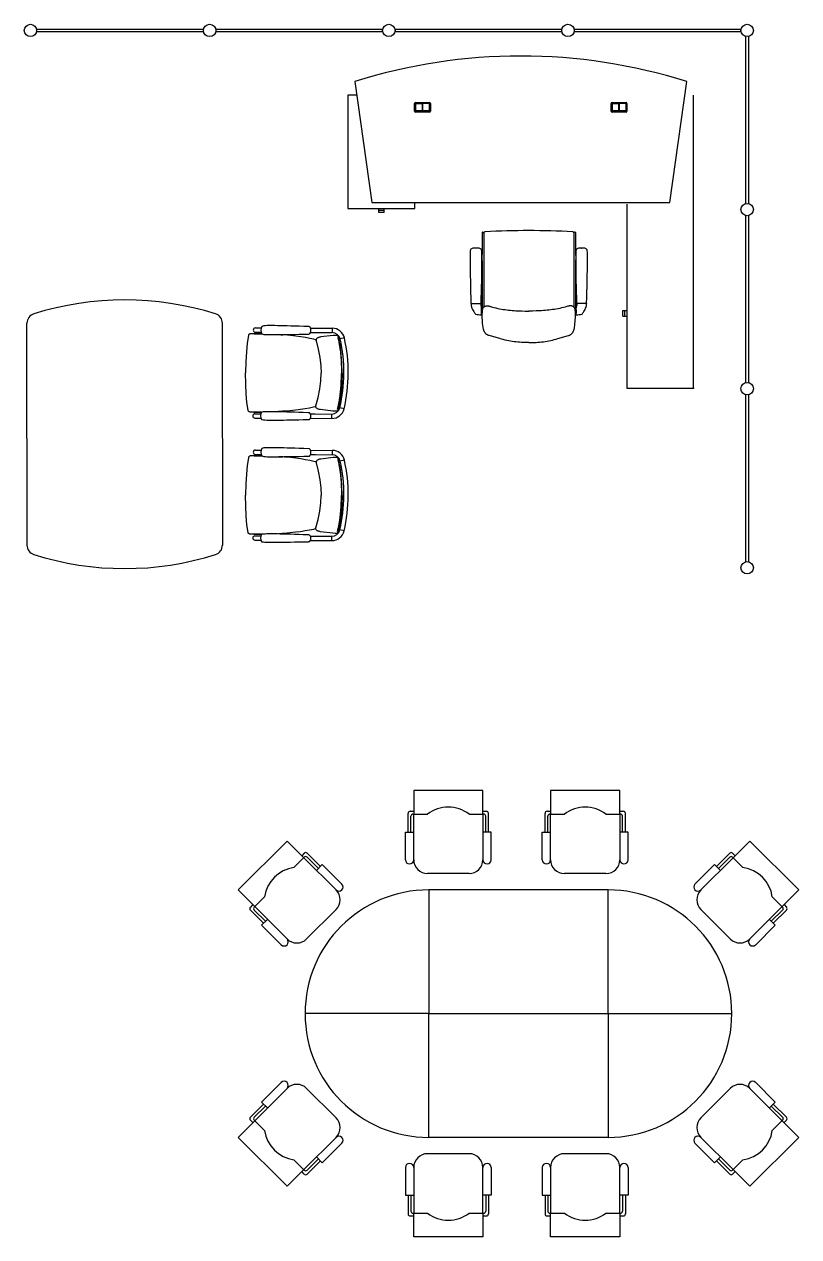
# Model space of a CAD drawing. Header units: millimetres. Extents: x 391350 to 515311, y -283575 to -199845.
# Drawn here: x 397291 to 402045, y -269676 to -262230 of the extents above; entities that cross this region are included whole.
import ezdxf

# ---------------------------------------------------------------- set-up
doc = ezdxf.new("R2010")
doc.units = ezdxf.units.MM

msp = doc.modelspace()

# ---------------------------------------------------------------- linework, layer by layer
at = {"color": 0}
for p, q in [((397366, -262259.3), (398391, -262259.3)), ((398391, -262276.3), (397366, -262276.3)), ((398466, -262259.3), (399491, -262259.3)), ((399491, -262276.3), (398466, -262276.3)), ((399566, -262259.3), (400591, -262259.3)), ((400591, -262276.3), (399566, -262276.3)), ((400666, -262259.3), (401691, -262259.3)), ((401691, -262276.3), (400666, -262276.3)), ((401720, -263330.3), (401720, -262305.3)), ((401737, -262305.3), (401737, -263330.3)), ((399319.2, -262581.9), (399423.7, -263325)), ((401253.7, -263325), (401358.1, -262581.9)), ((399277.7, -262665), (399277.7, -263362)), ((399330.9, -262665), (399277.7, -262665)), ((401399.7, -264465), (401399.7, -262665)), ((399686.7, -262763), (399686.7, -262717)), ((399692.7, -262711), (399778.7, -262711)), ((399692.7, -262719), (399692.7, -262761)), ((399778.7, -262769), (399692.7, -262769)), ((399693.2, -262761), (399693.2, -262719)), ((399776.7, -262717), (399694.7, -262717)), ((399694.7, -262717.5), (399735.4, -262717.5)), ((399735.4, -262762.5), (399694.7, -262762.5)), ((399694.7, -262763), (399776.7, -262763)), ((399733.4, -262717.5), (399733.4, -262762.5)), ((399735.4, -262717.5), (399735.4, -262762.5)), ((399735.9, -262762.5), (399735.9, -262717.5)), ((399776.7, -262717.5), (399735.9, -262717.5)), ((399776.7, -262762.5), (399735.9, -262762.5)), ((399737.9, -262762.5), (399737.9, -262717.5)), ((399778.2, -262719), (399778.2, -262761)), ((399778.7, -262761), (399778.7, -262719)), ((399784.7, -262717), (399784.7, -262763)), ((400892.7, -262763), (400892.7, -262717)), ((400898.7, -262711), (400984.7, -262711)), ((400898.7, -262719), (400898.7, -262761)), ((400984.7, -262769), (400898.7, -262769)), ((400899.2, -262761), (400899.2, -262719)), ((400982.7, -262717), (400900.7, -262717)), ((400900.7, -262717.5), (400941.4, -262717.5)), ((400941.4, -262762.5), (400900.7, -262762.5)), ((400900.7, -262763), (400982.7, -262763)), ((400939.4, -262717.5), (400939.4, -262762.5)), ((400941.4, -262717.5), (400941.4, -262762.5)), ((400941.9, -262762.5), (400941.9, -262717.5)), ((400982.7, -262717.5), (400941.9, -262717.5)), ((400982.7, -262762.5), (400941.9, -262762.5)), ((400943.9, -262762.5), (400943.9, -262717.5)), ((400984.2, -262719), (400984.2, -262761)), ((400984.7, -262761), (400984.7, -262719)), ((400990.7, -262717), (400990.7, -262763)), ((399277.7, -263362), (399688.7, -263362)), ((399423.7, -263325), (401253.7, -263325)), ((399466.2, -263374.5), (399466.2, -263362)), ((399500.2, -263374.5), (399500.2, -263362)), ((399688.7, -263362), (399688.7, -263325)), ((400989.7, -263335.3), (400989.7, -264465)), ((399500.2, -263374.5), (399466.2, -263374.5)), ((399466.3, -263386.5), (399466.3, -263374.5)), ((399500.1, -263386.5), (399466.3, -263386.5)), ((399500.1, -263386.5), (399500.1, -263374.5)), ((401720, -264430.3), (401720, -263405.3)), ((401737, -263405.3), (401737, -264430.3)), ((400101.9, -263508.7), (400101.9, -263643.2)), ((400104.7, -263506.9), (400112, -263510.4)), ((400111.9, -263511.5), (400111.9, -263966.1)), ((400671, -263506.9), (400663.8, -263510.4)), ((400663.9, -263511.5), (400663.9, -263966.1)), ((400673.9, -263508.7), (400673.9, -263643.2)), ((400063.9, -263604.4, -0.1), (400062.9, -263604.4, -0.1)), ((400063.9, -263604.4, -0.1), (400064.9, -263604.4, -0.1)), ((400098.9, -263650.3), (400098.9, -263676.2)), ((400100.4, -263646.7), (400100.3, -263646.8)), ((400675.3, -263646.7), (400675.4, -263646.8)), ((400676.9, -263650.3), (400676.9, -263676.2)), ((400711.9, -263604.4, -0.1), (400710.9, -263604.4, -0.1)), ((400711.9, -263604.4, -0.1), (400712.9, -263604.4, -0.1)), ((400100.4, -263679.8), (400100.3, -263679.7)), ((400101.9, -263683.3), (400101.9, -263973.6)), ((400673.9, -263683.3), (400673.9, -263973.6)), ((400675.3, -263679.8), (400675.4, -263679.7)), ((400033.7, -263944.2, -0.1), (400094.1, -263944.2, -0.1)), ((400033.9, -263944.2, -0.1), (400033.9, -263947.2, -0.1)), ((400093.9, -263944.2, -0.1), (400093.9, -263958, -0.1)), ((400742, -263944.2, -0.1), (400681.7, -263944.2, -0.1)), ((400681.9, -263944.2, -0.1), (400681.9, -263958, -0.1)), ((400741.9, -263944.2, -0.1), (400741.9, -263947.2, -0.1)), ((400097.9, -264012.6, -0.1), (400097.9, -263974.2, -0.1)), ((400097.9, -263979.2, -0.1), (400100.9, -263984.2, -0.1)), ((400097.9, -263984.2, -0.1), (400097.9, -264004.2, -0.1)), ((400097.9, -263988.2, -0.1), (400097.9, -263986.5, -0.1)), ((400097.9, -264000.4, -0.1), (400097.9, -263988.2, -0.1)), ((400097.9, -264000.2, -0.1), (400097.9, -264002, -0.1)), ((400097.9, -264009.2, -0.1), (400100.9, -264004.2, -0.1)), ((400100.9, -263984.2, -0.1), (400100.9, -263987.2, -0.1)), ((400100.9, -263987.2, -0.1), (400100.9, -264001.2, -0.1)), ((400100.9, -264001.2, -0.1), (400100.9, -264004.2, -0.1)), ((400677.9, -263979.2, -0.1), (400674.9, -263984.2, -0.1)), ((400674.9, -263984.2, -0.1), (400674.9, -263987.2, -0.1)), ((400674.9, -263987.2, -0.1), (400674.9, -264001.2, -0.1)), ((400674.9, -264001.2, -0.1), (400674.9, -264004.2, -0.1)), ((400677.9, -264009.2, -0.1), (400674.9, -264004.2, -0.1)), ((400677.9, -264012.6, -0.1), (400677.9, -263974.2, -0.1)), ((400677.9, -263984.2, -0.1), (400677.9, -264004.2, -0.1)), ((400677.9, -263988.2, -0.1), (400677.9, -263986.5, -0.1)), ((400677.9, -264000.4, -0.1), (400677.9, -263988.2, -0.1)), ((400677.9, -264000.2, -0.1), (400677.9, -264002, -0.1)), ((400964.7, -264022.4), (400964.7, -263988.6)), ((400964.7, -263988.6), (400976.7, -263988.6)), ((400964.7, -264022.4), (400976.7, -264022.4)), ((400976.7, -264022.5), (400976.7, -263988.5)), ((400976.7, -263988.5), (400989.7, -263988.5)), ((400976.7, -264022.5), (400989.7, -264022.5)), ((397307.2, -264770.9), (397307.2, -264065.8)), ((398507.2, -264770.9), (398507.2, -264065.8)), ((398709.5, -264094.4, 0.3), (398744.9, -264094.6, 0.3)), ((399044.8, -264090.6, 0.3), (399044.8, -264090.6, 0.3)), ((399047.7, -264096, 0.3), (399181.4, -264096.7, 0.3)), ((399181.4, -264096.7, 0.3), (399181.2, -264123.4, 0.3)), ((398666.6, -264141.7, 0.3), (398666.6, -264141.7, 0.3)), ((398694.8, -264130.7, 0.3), (398690.4, -264130.7, 0.3)), ((398701.1, -264130.7, 0.3), (398694.8, -264130.7, 0.3)), ((398702.5, -264130.6, 0.3), (398695.3, -264130.7, 0.3)), ((398702.4, -264130.6, 0.3), (398701.1, -264130.7, 0.3)), ((398718.4, -264130.7, 0.3), (398702.4, -264130.6, 0.3)), ((398709.4, -264121.1, 0.3), (398744.8, -264121.3, 0.3)), ((398877.9, -264137.3, 0.3), (398852.9, -264135.7, 0.3)), ((399044.6, -264128.2, 0.3), (399044.6, -264128.2, 0.3)), ((399047.6, -264122.7, 0.3), (399079.4, -264122.9, 0.3)), ((399079, -264167, 0.3), (399079.7, -264167.2, 0.3)), ((399079.4, -264122.9, 0.3), (399181.2, -264123.4, 0.3)), ((399081.8, -264167.7, 0.3), (399079.7, -264167.2, 0.3)), ((399082, -264173.4, 0.3), (399082, -264173.4, 0.3)), ((399210.8, -264140.7, 0.3), (399201.8, -264140.4, 0.3)), ((399211.2, -264140.8, 0.3), (399210.8, -264140.7, 0.3)), ((399213, -264141.3, 0.3), (399211.2, -264140.8, 0.3)), ((399214.5, -264142.4, 0.3), (399213, -264141.3, 0.3)), ((399215.7, -264143.8, 0.3), (399214.5, -264142.4, 0.3)), ((399219.2, -264152.7, 0.3), (399219.2, -264152.7, 0.3)), ((399255.8, -264156.5, 0.3), (399229.8, -264162.4, 0.3)), ((400388, -264184.5), (400387.8, -264184.5)), ((400387.8, -264184.5), (400388, -264184.5)), ((400989.7, -264465), (401399.7, -264465)), ((401720, -265530.3), (401720, -264505.3)), ((401737, -264505.3), (401737, -265530.3)), ((398664.4, -264600.4, 0.3), (398664.4, -264600.4, 0.3)), ((398692.5, -264611.8, 0.3), (398688.1, -264611.7, 0.3)), ((398698.8, -264611.8, 0.3), (398692.5, -264611.8, 0.3)), ((398700.3, -264611.9, 0.3), (398693, -264611.7, 0.3)), ((398700.1, -264611.9, 0.3), (398698.8, -264611.8, 0.3)), ((398716.2, -264612, 0.3), (398700.1, -264611.9, 0.3)), ((398707, -264621.4, 0.3), (398742.4, -264621.6, 0.3)), ((398875.7, -264606.8, 0.3), (398850.7, -264608.3, 0.3)), ((399042.2, -264617.6, 0.3), (399042.2, -264617.6, 0.3)), ((399045.2, -264623, 0.3), (399077.1, -264623.2, 0.3)), ((399077, -264579.1, 0.3), (399077.7, -264578.9, 0.3)), ((399077.1, -264623.2, 0.3), (399178.9, -264623.7, 0.3)), ((399079.8, -264578.4, 0.3), (399077.7, -264578.9, 0.3)), ((399080.1, -264572.7, 0.3), (399080.1, -264572.8, 0.3)), ((399178.7, -264650.4, 0.3), (399178.9, -264623.7, 0.3)), ((399208.6, -264606.6, 0.3), (399199.6, -264606.9, 0.3)), ((399209, -264606.6, 0.3), (399208.6, -264606.6, 0.3)), ((399210.8, -264606, 0.3), (399209, -264606.6, 0.3)), ((399212.3, -264605, 0.3), (399210.8, -264606, 0.3)), ((399213.5, -264603.6, 0.3), (399212.3, -264605, 0.3)), ((399217.1, -264594.7, 0.3), (399217.1, -264594.7, 0.3)), ((399253.7, -264591.3, 0.3), (399227.8, -264585.1, 0.3)), ((398706.9, -264648.1, 0.3), (398742.3, -264648.3, 0.3)), ((399042.1, -264655.2, 0.3), (399042.1, -264655.2, 0.3)), ((399045.1, -264649.7, 0.3), (399178.7, -264650.4, 0.3)), ((397307.2, -264773.9), (397307.2, -265429)), ((398507.2, -264773.9), (398507.2, -265429)), ((398709.5, -264844.4, 0.3), (398744.9, -264844.6, 0.3)), ((399044.8, -264840.6, 0.3), (399044.8, -264840.6, 0.3)), ((399047.7, -264846, 0.3), (399181.4, -264846.7, 0.3)), ((399181.4, -264846.7, 0.3), (399181.2, -264873.4, 0.3)), ((398666.6, -264891.7, 0.3), (398666.6, -264891.7, 0.3)), ((398694.8, -264880.7, 0.3), (398690.4, -264880.7, 0.3)), ((398701.1, -264880.7, 0.3), (398694.8, -264880.7, 0.3)), ((398702.5, -264880.6, 0.3), (398695.3, -264880.7, 0.3)), ((398702.4, -264880.6, 0.3), (398701.1, -264880.7, 0.3)), ((398718.4, -264880.7, 0.3), (398702.4, -264880.6, 0.3)), ((398709.4, -264871.1, 0.3), (398744.8, -264871.3, 0.3)), ((398877.9, -264887.3, 0.3), (398852.9, -264885.7, 0.3)), ((399044.6, -264878.2, 0.3), (399044.6, -264878.2, 0.3)), ((399047.6, -264872.7, 0.3), (399079.4, -264872.9, 0.3)), ((399079, -264917, 0.3), (399079.7, -264917.2, 0.3)), ((399079.4, -264872.9, 0.3), (399181.2, -264873.4, 0.3)), ((399081.8, -264917.7, 0.3), (399079.7, -264917.2, 0.3)), ((399082, -264923.4, 0.3), (399082, -264923.4, 0.3)), ((399210.8, -264890.7, 0.3), (399201.8, -264890.4, 0.3)), ((399211.2, -264890.8, 0.3), (399210.8, -264890.7, 0.3)), ((399213, -264891.3, 0.3), (399211.2, -264890.8, 0.3)), ((399214.5, -264892.4, 0.3), (399213, -264891.3, 0.3)), ((399215.7, -264893.8, 0.3), (399214.5, -264892.4, 0.3)), ((399219.2, -264902.7, 0.3), (399219.2, -264902.7, 0.3)), ((399255.8, -264906.5, 0.3), (399229.8, -264912.4, 0.3)), ((398664.4, -265350.4, 0.3), (398664.4, -265350.4, 0.3)), ((398692.5, -265361.8, 0.3), (398688.1, -265361.7, 0.3)), ((398698.8, -265361.8, 0.3), (398692.5, -265361.8, 0.3)), ((398700.3, -265361.9, 0.3), (398693, -265361.7, 0.3)), ((398700.1, -265361.9, 0.3), (398698.8, -265361.8, 0.3)), ((398716.2, -265362, 0.3), (398700.1, -265361.9, 0.3)), ((398707, -265371.4, 0.3), (398742.4, -265371.6, 0.3)), ((398875.7, -265356.8, 0.3), (398850.7, -265358.3, 0.3)), ((399042.2, -265367.6, 0.3), (399042.2, -265367.6, 0.3)), ((399045.2, -265373, 0.3), (399077.1, -265373.2, 0.3)), ((399077, -265329.1, 0.3), (399077.7, -265328.9, 0.3)), ((399077.1, -265373.2, 0.3), (399178.9, -265373.7, 0.3)), ((399079.8, -265328.4, 0.3), (399077.7, -265328.9, 0.3)), ((399080.1, -265322.7, 0.3), (399080.1, -265322.8, 0.3)), ((399178.7, -265400.4, 0.3), (399178.9, -265373.7, 0.3)), ((399208.6, -265356.6, 0.3), (399199.6, -265356.9, 0.3)), ((399209, -265356.6, 0.3), (399208.6, -265356.6, 0.3)), ((399210.8, -265356, 0.3), (399209, -265356.6, 0.3)), ((399212.3, -265355, 0.3), (399210.8, -265356, 0.3)), ((399213.5, -265353.6, 0.3), (399212.3, -265355, 0.3)), ((399217.1, -265344.7, 0.3), (399217.1, -265344.7, 0.3)), ((399253.7, -265341.3, 0.3), (399227.8, -265335.1, 0.3)), ((398706.9, -265398.1, 0.3), (398742.3, -265398.3, 0.3)), ((399042.1, -265405.2, 0.3), (399042.1, -265405.2, 0.3)), ((399045.1, -265399.7, 0.3), (399178.7, -265400.4, 0.3)), ((399681.1, -266935.8), (399681.1, -267080.3)), ((400106.1, -266935.8), (399681.1, -266935.8)), ((400106.1, -267080.3), (400106.1, -266935.8)), ((400946.5, -266935.8), (400521.5, -266935.8)), ((400521.5, -266935.8), (400521.5, -267080.3)), ((400946.5, -267080.3), (400946.5, -266935.8)), ((399647.1, -267190.8), (399647.1, -267076.1)), ((399659.8, -267063.3), (399681.1, -267063.3)), ((399676.8, -267080.3), (399766.1, -267080.3)), ((399681.1, -267360.8), (399681.1, -267080.3)), ((400021.1, -267080.3), (400110.3, -267080.3)), ((400106.1, -267063.3), (400127.3, -267063.3)), ((400106.1, -267080.3), (400106.1, -267360.8)), ((400140.1, -267190.8), (400140.1, -267076.1)), ((400487.5, -267190.8), (400487.5, -267076.1)), ((400500.2, -267063.3), (400521.5, -267063.3)), ((400517.2, -267080.3), (400606.5, -267080.3)), ((400521.5, -267360.8), (400521.5, -267080.3)), ((400861.5, -267080.3), (400950.7, -267080.3)), ((400946.5, -267063.3), (400967.7, -267063.3)), ((400946.5, -267080.3), (400946.5, -267360.8)), ((400980.5, -267190.8), (400980.5, -267076.1)), ((399664.1, -267190.8), (399664.1, -267093.1)), ((400123.1, -267190.8), (400123.1, -267093.1)), ((400504.5, -267190.8), (400504.5, -267093.1)), ((400963.5, -267190.8), (400963.5, -267093.1)), ((398603.4, -267546.3), (398903.9, -267245.8)), ((398903.9, -267245.8), (399006.1, -267347.9)), ((401744.5, -267245.8), (401642.3, -267347.9)), ((402045, -267546.3), (401744.5, -267245.8)), ((399009.1, -267344.9), (398946, -267408)), ((399009.1, -267320.9), (398994.1, -267335.9)), ((399204.4, -267546.3), (399006.1, -267347.9)), ((399108.3, -267402), (399027.1, -267320.9)), ((399096.2, -267414), (399027.1, -267344.9)), ((401444, -267546.3), (401642.3, -267347.9)), ((401540.1, -267402), (401621.3, -267320.9)), ((401552.2, -267414), (401621.3, -267344.9)), ((401639.3, -267320.9), (401654.3, -267335.9)), ((401639.3, -267344.9), (401702.4, -267408)), ((400021.1, -267445.8), (399766.1, -267445.8)), ((400861.5, -267445.8), (400606.5, -267445.8)), ((398705.6, -267648.5), (398603.4, -267546.3)), ((398765.7, -267588.3), (398702.6, -267651.5)), ((401882.7, -267588.3), (401945.8, -267651.5)), ((401942.8, -267648.5), (402045, -267546.3)), ((398693.6, -267636.4), (398678.5, -267651.5)), ((398759.7, -267750.6), (398678.5, -267669.5)), ((398771.7, -267738.6), (398702.6, -267669.5)), ((398705.6, -267648.5), (398903.9, -267846.8)), ((399024.1, -267846.8), (399204.4, -267666.5)), ((401624.3, -267846.8), (401444, -267666.5)), ((401942.8, -267648.5), (401744.5, -267846.8)), ((401876.7, -267738.6), (401945.8, -267669.5)), ((401888.7, -267750.6), (401969.9, -267669.5)), ((401954.9, -267636.4), (401969.9, -267651.5)), ((399774.2, -268305.8), (399014.2, -268305.8)), ((400874.2, -268305.8), (401634.2, -268305.8)), ((398705.6, -268963.2), (398903.9, -268764.9)), ((399024.1, -268764.9), (399204.4, -268945.2)), ((401624.3, -268764.9), (401444, -268945.2)), ((401942.8, -268963.2), (401744.5, -268764.9)), ((398759.7, -268861), (398678.5, -268942.2)), ((398771.7, -268873.1), (398702.6, -268942.2)), ((401876.7, -268873.1), (401945.8, -268942.2)), ((401888.7, -268861), (401969.9, -268942.2)), ((398705.6, -268963.2), (398603.4, -269065.4)), ((398693.6, -268975.2), (398678.5, -268960.2)), ((398765.7, -269023.3), (398702.6, -268960.2)), ((401882.7, -269023.3), (401945.8, -268960.2)), ((401942.8, -268963.2), (402045, -269065.4)), ((401954.9, -268975.2), (401969.9, -268960.2)), ((398603.4, -269065.4), (398903.9, -269365.9)), ((399204.4, -269065.4), (399006.1, -269263.7)), ((401444, -269065.4), (401642.3, -269263.7)), ((402045, -269065.4), (401744.5, -269365.9)), ((400021.1, -269165.8), (399766.1, -269165.8)), ((400861.5, -269165.8), (400606.5, -269165.8)), ((399009.1, -269266.8), (398946, -269203.6)), ((399096.2, -269197.6), (399027.1, -269266.8)), ((399108.3, -269209.7), (399027.1, -269290.8)), ((401540.1, -269209.7), (401621.3, -269290.8)), ((401552.2, -269197.6), (401621.3, -269266.8)), ((401639.3, -269266.8), (401702.4, -269203.6)), ((398903.9, -269365.9), (399006.1, -269263.7)), ((399009.1, -269290.8), (398994.1, -269275.8)), ((399681.1, -269250.8), (399681.1, -269531.3)), ((400106.1, -269531.3), (400106.1, -269250.8)), ((400521.5, -269250.8), (400521.5, -269531.3)), ((400946.5, -269531.3), (400946.5, -269250.8)), ((401639.3, -269290.8), (401654.3, -269275.8)), ((401744.5, -269365.9), (401642.3, -269263.7)), ((399647.1, -269420.8), (399647.1, -269535.6)), ((399664.1, -269420.8), (399664.1, -269518.6)), ((400123.1, -269420.8), (400123.1, -269518.6)), ((400140.1, -269420.8), (400140.1, -269535.6)), ((400487.5, -269420.8), (400487.5, -269535.6)), ((400504.5, -269420.8), (400504.5, -269518.6)), ((400963.5, -269420.8), (400963.5, -269518.6)), ((400980.5, -269420.8), (400980.5, -269535.6)), ((399676.8, -269531.3), (399766.1, -269531.3)), ((399681.1, -269675.8), (399681.1, -269531.3)), ((400021.1, -269531.3), (400110.3, -269531.3)), ((400106.1, -269531.3), (400106.1, -269675.8)), ((400517.2, -269531.3), (400606.5, -269531.3)), ((400521.5, -269675.8), (400521.5, -269531.3)), ((400861.5, -269531.3), (400950.7, -269531.3)), ((400946.5, -269531.3), (400946.5, -269675.8)), ((399659.8, -269548.3), (399681.1, -269548.3)), ((400106.1, -269548.3), (400127.3, -269548.3)), ((400500.2, -269548.3), (400521.5, -269548.3)), ((400946.5, -269548.3), (400967.7, -269548.3)), ((400106.1, -269675.8), (399681.1, -269675.8)), ((400946.5, -269675.8), (400521.5, -269675.8))]:
    msp.add_line(p, q, dxfattribs=at)
at = {"color": 0, "flags": 128}
msp.add_lwpolyline([(400387.9, -264184.4), (400376.6, -264184.3), (400365.3, -264184.1), (400354, -264183.8), (400342.7, -264183.3), (400331.4, -264182.5), (400320.2, -264181.6), (400308.9, -264180.4), (400297.7, -264179.1), (400286.5, -264177.5), (400275.4, -264175.7), (400264.3, -264173.7), (400253.3, -264171.4), (400242.4, -264168.9), (400231.5, -264166.3), (400220.6, -264163.5), (400209.8, -264160.6), (400188.1, -264154.4), (400166.3, -264148.1), (400144.4, -264141.7), (400141.7, -264140.8), (400139, -264139.8), (400136.4, -264138.7), (400133.9, -264137.5), (400131.5, -264136), (400129.2, -264134.4), (400127, -264132.7), (400124.9, -264130.7), (400123, -264128.7), (400121.1, -264126.5), (400119.4, -264124.2), (400117.8, -264121.9), (400116.3, -264119.5), (400115, -264117), (400113.8, -264114.4), (400112.6, -264111.8), (400111.6, -264109.2), (400110.8, -264106.5), (400110, -264103.8), (400109.3, -264101.1), (400108.2, -264095.5), (400107.3, -264089.9), (400105.8, -264078.7), (400104.6, -264067.5), (400103.6, -264056.3), (400102.8, -264045.1), (400102.1, -264034), (400101.7, -264022.8), (400101.6, -264011.5), (400101.6, -264005.7), (400101.7, -263999.9), (400102, -263994.1), (400102.5, -263988.3), (400102.9, -263985.4), (400103.4, -263982.6), (400104.1, -263979.9), (400104.9, -263977.2), (400106, -263974.6), (400107.2, -263972.1), (400108.7, -263969.7), (400110.5, -263967.5), (400112.5, -263965.5), (400113.6, -263964.6), (400114.7, -263963.8), (400115.9, -263963.1), (400117.2, -263962.4), (400119.8, -263961.3), (400122.5, -263960.5), (400125.4, -263959.9), (400128.2, -263959.6), (400131.1, -263959.5), (400134, -263959.5), (400136.9, -263959.7), (400139.7, -263960), (400142.5, -263960.5), (400148, -263961.7), (400153.5, -263963.1), (400164.3, -263966.3), (400175.2, -263969.3), (400186.1, -263972), (400197.1, -263974.5), (400208.2, -263976.7), (400219.3, -263978.7), (400230.4, -263980.6), (400241.6, -263982.3), (400252.8, -263983.8), (400264, -263985.1), (400275.2, -263986.3), (400286.4, -263987.4), (400297.7, -263988.3), (400309, -263989.1), (400320.2, -263989.7), (400331.5, -263990.2), (400342.8, -263990.6), (400365.3, -263991.1), (400387.9, -263991.4)], dxfattribs=at)
at = {"color": 0, "extrusion": (0, 0, -1), "flags": 128}
msp.add_lwpolyline([(-400387.9, -264184.4), (-400399.1, -264184.3), (-400410.4, -264184.1), (-400421.7, -264183.8), (-400433, -264183.3), (-400444.3, -264182.5), (-400455.6, -264181.6), (-400466.8, -264180.4), (-400478, -264179.1), (-400489.2, -264177.5), (-400500.3, -264175.7), (-400511.4, -264173.7), (-400522.4, -264171.4), (-400533.4, -264168.9), (-400544.3, -264166.3), (-400555.1, -264163.5), (-400566, -264160.6), (-400587.7, -264154.4), (-400609.4, -264148.1), (-400631.4, -264141.7), (-400634.1, -264140.8), (-400636.7, -264139.8), (-400639.3, -264138.7), (-400641.8, -264137.5), (-400644.2, -264136), (-400646.5, -264134.4), (-400648.7, -264132.7), (-400650.8, -264130.7), (-400652.8, -264128.7), (-400654.6, -264126.5), (-400656.3, -264124.2), (-400657.9, -264121.9), (-400659.4, -264119.5), (-400660.8, -264117), (-400662, -264114.4), (-400663.1, -264111.8), (-400664.1, -264109.2), (-400665, -264106.5), (-400665.8, -264103.8), (-400666.4, -264101.1), (-400667.6, -264095.5), (-400668.4, -264089.9), (-400669.9, -264078.7), (-400671.1, -264067.5), (-400672.1, -264056.3), (-400673, -264045.1), (-400673.6, -264034), (-400674, -264022.8), (-400674.2, -264011.5), (-400674.1, -264005.7), (-400674, -263999.9), (-400673.8, -263994.1), (-400673.3, -263988.3), (-400672.9, -263985.4), (-400672.3, -263982.6), (-400671.7, -263979.9), (-400670.8, -263977.2), (-400669.8, -263974.6), (-400668.5, -263972.1), (-400667, -263969.7), (-400665.2, -263967.5), (-400663.2, -263965.5), (-400662.1, -263964.6), (-400661, -263963.8), (-400659.8, -263963.1), (-400658.6, -263962.4), (-400656, -263961.3), (-400653.2, -263960.5), (-400650.4, -263959.9), (-400647.5, -263959.6), (-400644.6, -263959.5), (-400641.7, -263959.5), (-400638.8, -263959.7), (-400636, -263960), (-400633.2, -263960.5), (-400627.7, -263961.7), (-400622.3, -263963.1), (-400611.5, -263966.3), (-400600.6, -263969.3), (-400589.6, -263972), (-400578.6, -263974.5), (-400567.5, -263976.7), (-400556.4, -263978.7), (-400545.3, -263980.6), (-400534.1, -263982.3), (-400523, -263983.8), (-400511.8, -263985.1), (-400500.5, -263986.3), (-400489.3, -263987.4), (-400478, -263988.3), (-400466.8, -263989.1), (-400455.5, -263989.7), (-400444.2, -263990.2), (-400433, -263990.6), (-400410.4, -263991.1), (-400387.9, -263991.4)], dxfattribs=at)
at = {"color": 0, "elevation": 0.3}
for points in [[(399036.7, -264086.2), (399006.3, -264085.3), (398977.8, -264084.4), (398951.7, -264083.7), (398927.5, -264083), (398905, -264082.4), (398883.9, -264081.9), (398864.2, -264081.5), (398845.6, -264081.1), (398828, -264080.8), (398811.5, -264080.6), (398796.1, -264080.5), (398782.4, -264080.7), (398771.1, -264081.2), (398762, -264081.9), (398754.7, -264083.1), (398749.1, -264085.1)], [(399044.8, -264090.6), (399043.5, -264089.2), (399041.3, -264087.5), (399038.6, -264086.5), (399036.7, -264086.2)], [(399044.6, -264128.2), (399047.2, -264123.7), (399049.4, -264118.1), (399050.5, -264112.4), (399050.5, -264106.5), (399049.5, -264100.7), (399047.4, -264095.2), (399044.8, -264090.6)], [(398666.6, -264141.7), (398659.6, -264189), (398654.5, -264242.5), (398651.1, -264302.8), (398649.6, -264371)], [(398690.4, -264130.7), (398688.6, -264130.7), (398686.9, -264130.7), (398685.3, -264130.7), (398683.8, -264130.8), (398682.4, -264130.8), (398681.1, -264130.9), (398679.8, -264131), (398678.6, -264131.1), (398677.4, -264131.2), (398676, -264131.5), (398674.6, -264132), (398673.2, -264132.7), (398671.8, -264133.5), (398670.4, -264134.7), (398669.2, -264136), (398668.1, -264137.6), (398667.3, -264139.4), (398666.7, -264141.4), (398666.6, -264141.7)], [(398749.6, -264131.1), (398740.9, -264130.9), (398718.4, -264130.7)], [(398748.9, -264130.9), (398754.5, -264132.9), (398761.7, -264134.1), (398770.8, -264135), (398782.1, -264135.6), (398795.8, -264135.9), (398811.2, -264136), (398827.7, -264135.9), (398845.3, -264135.8), (398863.9, -264135.6), (398883.6, -264135.3), (398904.7, -264135), (398927.2, -264134.6), (398951.4, -264134.2), (398977.5, -264133.7), (399006, -264133.1), (399036.5, -264132.4)], [(399079, -264167), (399067.9, -264164.3), (399044, -264159), (399017.8, -264154), (398989.2, -264149.3), (398958.1, -264145), (398924.6, -264141.3), (398887.8, -264138.1), (398877.9, -264137.3)], [(399036.5, -264132.4), (399038.3, -264132.2), (399041, -264131.3), (399043.3, -264129.6), (399044.6, -264128.2)], [(399111.3, -264149.9), (399107.2, -264150.8), (399103.4, -264151.6), (399099.9, -264152.6), (399096.7, -264153.5), (399093.8, -264154.6), (399091.1, -264155.8), (399088.6, -264157.3), (399086.1, -264159.3), (399083.7, -264162.2), (399081.9, -264166.2), (399081.5, -264170.7), (399082, -264173.4)], [(399082, -264173.4), (399095.7, -264224.4), (399105.9, -264277), (399111.6, -264327.2), (399113.1, -264373.2)], [(399201.6, -264140.4), (399187.7, -264141.3), (399111.3, -264149.9)], [(399219.2, -264152.7), (399218.6, -264150.5), (399217.7, -264147.7), (399216.7, -264145.5), (399215.7, -264143.8)], [(399241.4, -264373.8), (399240.5, -264313.3), (399236.5, -264255.3), (399229.3, -264201.3), (399219.2, -264152.7)], [(398664.4, -264600.4), (398657.9, -264553.1), (398653.3, -264499.5), (398650.5, -264439.3), (398649.6, -264371)], [(399080.1, -264572.8), (399094.2, -264521.8), (399105, -264469.4), (399111.1, -264419.2), (399113.1, -264373.2)], [(399241.4, -264373.8), (399239.9, -264434.3), (399235.4, -264492.3), (399227.6, -264546.2), (399217.1, -264594.7)], [(398688.1, -264611.7), (398686.3, -264611.7), (398684.6, -264611.6), (398683, -264611.6), (398681.5, -264611.5), (398680.1, -264611.5), (398678.8, -264611.4), (398677.5, -264611.3), (398676.3, -264611.2), (398675.1, -264611), (398673.7, -264610.7), (398672.3, -264610.2), (398670.9, -264609.5), (398669.5, -264608.7), (398668.2, -264607.5), (398667, -264606.2), (398665.9, -264604.6), (398665, -264602.8), (398664.5, -264600.8), (398664.4, -264600.4)], [(398747.3, -264611.8), (398738.6, -264612), (398716.2, -264612)], [(398746.6, -264612.1), (398752.2, -264610.1), (398759.4, -264608.9), (398768.5, -264608.2), (398779.9, -264607.7), (398793.5, -264607.5), (398808.9, -264607.6), (398825.5, -264607.8), (398843, -264608.1), (398861.6, -264608.5), (398881.4, -264608.9), (398902.4, -264609.4), (398924.9, -264610), (398949.1, -264610.7), (398975.3, -264611.4), (399003.7, -264612.3), (399034.2, -264613.2)], [(399077, -264579.1), (399066, -264581.7), (399042, -264586.7), (399015.7, -264591.5), (398987, -264595.9), (398956, -264599.9), (398922.4, -264603.4), (398885.5, -264606.2), (398875.7, -264606.8)], [(399034.2, -264613.2), (399036, -264613.5), (399038.7, -264614.4), (399041, -264616.1), (399042.2, -264617.6)], [(399042.2, -264617.6), (399044.9, -264622.1), (399047, -264627.7), (399048, -264633.4), (399048, -264639.3), (399046.9, -264645.1), (399044.8, -264650.6), (399042.1, -264655.2)], [(399109.2, -264596.5), (399105.1, -264595.6), (399101.3, -264594.7), (399097.8, -264593.7), (399094.6, -264592.7), (399091.7, -264591.6), (399089.1, -264590.4), (399086.6, -264588.9), (399084, -264586.9), (399081.7, -264583.9), (399079.9, -264579.9), (399079.6, -264575.4), (399080.1, -264572.7)], [(399199.4, -264606.9), (399185.5, -264605.8), (399109.2, -264596.5)], [(399217.1, -264594.7), (399216.5, -264597), (399215.5, -264599.7), (399214.5, -264601.9), (399213.5, -264603.6)], [(399033.9, -264659.4), (399003.6, -264660.1), (398975.1, -264660.7), (398948.9, -264661.2), (398924.7, -264661.6), (398902.2, -264662), (398881.2, -264662.3), (398861.4, -264662.6), (398842.8, -264662.7), (398825.3, -264662.9), (398808.7, -264663), (398793.3, -264662.9), (398779.7, -264662.6), (398768.3, -264662), (398759.2, -264661.1), (398752, -264659.9), (398746.4, -264657.9)], [(399042.1, -264655.2), (399040.8, -264656.6), (399038.6, -264658.2), (399035.9, -264659.2), (399033.9, -264659.4)], [(399036.7, -264836.2), (399006.3, -264835.3), (398977.8, -264834.4), (398951.7, -264833.7), (398927.5, -264833), (398905, -264832.4), (398883.9, -264831.9), (398864.2, -264831.5), (398845.6, -264831.1), (398828, -264830.8), (398811.5, -264830.6), (398796.1, -264830.5), (398782.4, -264830.7), (398771.1, -264831.2), (398762, -264831.9), (398754.7, -264833.1), (398749.1, -264835.1)], [(399044.8, -264840.6), (399043.5, -264839.2), (399041.3, -264837.5), (399038.6, -264836.5), (399036.7, -264836.2)], [(399044.6, -264878.2), (399047.2, -264873.7), (399049.4, -264868.1), (399050.5, -264862.4), (399050.5, -264856.5), (399049.5, -264850.7), (399047.4, -264845.2), (399044.8, -264840.6)], [(398666.6, -264891.7), (398659.6, -264939), (398654.5, -264992.5), (398651.1, -265052.8), (398649.6, -265121)], [(398690.4, -264880.7), (398688.6, -264880.7), (398686.9, -264880.7), (398685.3, -264880.7), (398683.8, -264880.8), (398682.4, -264880.8), (398681.1, -264880.9), (398679.8, -264881), (398678.6, -264881.1), (398677.4, -264881.2), (398676, -264881.5), (398674.6, -264882), (398673.2, -264882.7), (398671.8, -264883.5), (398670.4, -264884.7), (398669.2, -264886), (398668.1, -264887.6), (398667.3, -264889.4), (398666.7, -264891.4), (398666.6, -264891.7)], [(398749.6, -264881.1), (398740.9, -264880.9), (398718.4, -264880.7)], [(398748.9, -264880.9), (398754.5, -264882.9), (398761.7, -264884.1), (398770.8, -264885), (398782.1, -264885.6), (398795.8, -264885.9), (398811.2, -264886), (398827.7, -264885.9), (398845.3, -264885.8), (398863.9, -264885.6), (398883.6, -264885.3), (398904.7, -264885), (398927.2, -264884.6), (398951.4, -264884.2), (398977.5, -264883.7), (399006, -264883.1), (399036.5, -264882.4)], [(399079, -264917), (399067.9, -264914.3), (399044, -264909), (399017.8, -264904), (398989.2, -264899.3), (398958.1, -264895), (398924.6, -264891.3), (398887.8, -264888.1), (398877.9, -264887.3)], [(399036.5, -264882.4), (399038.3, -264882.2), (399041, -264881.3), (399043.3, -264879.6), (399044.6, -264878.2)], [(399111.3, -264899.9), (399107.2, -264900.8), (399103.4, -264901.6), (399099.9, -264902.6), (399096.7, -264903.5), (399093.8, -264904.6), (399091.1, -264905.8), (399088.6, -264907.3), (399086.1, -264909.3), (399083.7, -264912.2), (399081.9, -264916.2), (399081.5, -264920.7), (399082, -264923.4)], [(399082, -264923.4), (399095.7, -264974.4), (399105.9, -265027), (399111.6, -265077.2), (399113.1, -265123.2)], [(399201.6, -264890.4), (399187.7, -264891.3), (399111.3, -264899.9)], [(399219.2, -264902.7), (399218.6, -264900.5), (399217.7, -264897.7), (399216.7, -264895.5), (399215.7, -264893.8)], [(399241.4, -265123.8), (399240.5, -265063.3), (399236.5, -265005.3), (399229.3, -264951.3), (399219.2, -264902.7)], [(398664.4, -265350.4), (398657.9, -265303.1), (398653.3, -265249.5), (398650.5, -265189.3), (398649.6, -265121)], [(399080.1, -265322.8), (399094.2, -265271.8), (399105, -265219.4), (399111.1, -265169.2), (399113.1, -265123.2)], [(399241.4, -265123.8), (399239.9, -265184.3), (399235.4, -265242.3), (399227.6, -265296.2), (399217.1, -265344.7)], [(398688.1, -265361.7), (398686.3, -265361.7), (398684.6, -265361.6), (398683, -265361.6), (398681.5, -265361.5), (398680.1, -265361.5), (398678.8, -265361.4), (398677.5, -265361.3), (398676.3, -265361.2), (398675.1, -265361), (398673.7, -265360.7), (398672.3, -265360.2), (398670.9, -265359.5), (398669.5, -265358.7), (398668.2, -265357.5), (398667, -265356.2), (398665.9, -265354.6), (398665, -265352.8), (398664.5, -265350.8), (398664.4, -265350.4)], [(398747.3, -265361.8), (398738.6, -265362), (398716.2, -265362)], [(398746.6, -265362.1), (398752.2, -265360.1), (398759.4, -265358.9), (398768.5, -265358.2), (398779.9, -265357.7), (398793.5, -265357.5), (398808.9, -265357.6), (398825.5, -265357.8), (398843, -265358.1), (398861.6, -265358.5), (398881.4, -265358.9), (398902.4, -265359.4), (398924.9, -265360), (398949.1, -265360.7), (398975.3, -265361.4), (399003.7, -265362.3), (399034.2, -265363.2)], [(399077, -265329.1), (399066, -265331.7), (399042, -265336.7), (399015.7, -265341.5), (398987, -265345.9), (398956, -265349.9), (398922.4, -265353.4), (398885.5, -265356.2), (398875.7, -265356.8)], [(399034.2, -265363.2), (399036, -265363.5), (399038.7, -265364.4), (399041, -265366.1), (399042.2, -265367.6)], [(399042.2, -265367.6), (399044.9, -265372.1), (399047, -265377.7), (399048, -265383.4), (399048, -265389.3), (399046.9, -265395.1), (399044.8, -265400.6), (399042.1, -265405.2)], [(399109.2, -265346.5), (399105.1, -265345.6), (399101.3, -265344.7), (399097.8, -265343.7), (399094.6, -265342.7), (399091.7, -265341.6), (399089.1, -265340.4), (399086.6, -265338.9), (399084, -265336.9), (399081.7, -265333.9), (399079.9, -265329.9), (399079.6, -265325.4), (399080.1, -265322.7)], [(399199.4, -265356.9), (399185.5, -265355.8), (399109.2, -265346.5)], [(399217.1, -265344.7), (399216.5, -265347), (399215.5, -265349.7), (399214.5, -265351.9), (399213.5, -265353.6)], [(399033.9, -265409.4), (399003.6, -265410.1), (398975.1, -265410.7), (398948.9, -265411.2), (398924.7, -265411.6), (398902.2, -265412), (398881.2, -265412.3), (398861.4, -265412.6), (398842.8, -265412.7), (398825.3, -265412.9), (398808.7, -265413), (398793.3, -265412.9), (398779.7, -265412.6), (398768.3, -265412), (398759.2, -265411.1), (398752, -265409.9), (398746.4, -265407.9)], [(399042.1, -265405.2), (399040.8, -265406.6), (399038.6, -265408.2), (399035.9, -265409.2), (399033.9, -265409.4)]]:
    msp.add_lwpolyline(points, dxfattribs=at)
at = {"color": 0}
for points in [[(399630.1, -267360.8), (399630.1, -267190.8), (399681.1, -267190.8)], [(400157.1, -267360.8), (400157.1, -267190.8), (400106.1, -267190.8)], [(400470.5, -267360.8), (400470.5, -267190.8), (400521.5, -267190.8)], [(400997.5, -267360.8), (400997.5, -267190.8), (400946.5, -267190.8)], [(399240.5, -267510.2), (399120.3, -267390), (399084.2, -267426.1)], [(401407.9, -267510.2), (401528.1, -267390), (401564.2, -267426.1)], [(398867.9, -267882.9), (398747.6, -267762.7), (398783.7, -267726.6)], [(401780.6, -267882.9), (401900.8, -267762.7), (401864.7, -267726.6)], [(398867.9, -268728.8), (398747.6, -268849), (398783.7, -268885.1)], [(401780.6, -268728.8), (401900.8, -268849), (401864.7, -268885.1)], [(399240.5, -269101.5), (399120.3, -269221.7), (399084.2, -269185.6)], [(401407.9, -269101.5), (401528.1, -269221.7), (401564.2, -269185.6)], [(399630.1, -269250.8), (399630.1, -269420.8), (399681.1, -269420.8)], [(400157.1, -269250.8), (400157.1, -269420.8), (400106.1, -269420.8)], [(400470.5, -269250.8), (400470.5, -269420.8), (400521.5, -269420.8)], [(400997.5, -269250.8), (400997.5, -269420.8), (400946.5, -269420.8)]]:
    msp.add_lwpolyline(points, dxfattribs=at)
for points in [[(399774.2, -268305.8), (400874.2, -268305.8), (400874.2, -267545.8), (399774.2, -267545.8)], [(399774.2, -268305.8), (400874.2, -268305.8), (400874.2, -269065.8), (399774.2, -269065.8)]]:
    msp.add_lwpolyline(points, close=True, dxfattribs=at)
for centre in [(397328.5, -262267.8), (398428.5, -262267.8), (399528.5, -262267.8), (400628.5, -262267.8), (401728.5, -262267.8), (401728.5, -263367.8), (401728.5, -264467.8), (401728.5, -265567.8)]:
    msp.add_circle(centre, 38, dxfattribs=at)
for centre, radius, start, end in [((400338.7, -265815.2), 3390.2, 72.50031, 107.49969), ((399692.7, -262717), 6, 90, 180), ((399692.7, -262763), 6, 180, 270), ((399694.7, -262719), 2, 90, 180), ((399694.7, -262761), 2, 180, 270), ((399694.7, -262719), 1.5, 90, 180), ((399694.7, -262761), 1.5, 180, 270), ((399776.7, -262719), 2, 0, 90), ((399776.7, -262719), 1.5, 0, 90), ((399776.7, -262761), 2, 270, 0), ((399776.7, -262761), 1.5, 270, 0), ((399778.7, -262717), 6, 0, 90), ((399778.7, -262763), 6, 270, 0), ((400898.7, -262717), 6, 90, 180), ((400898.7, -262763), 6, 180, 270), ((400900.7, -262719), 2, 90, 180), ((400900.7, -262761), 2, 180, 270), ((400900.7, -262719), 1.5, 90, 180), ((400900.7, -262761), 1.5, 180, 270), ((400982.7, -262719), 2, 0, 90), ((400982.7, -262719), 1.5, 0, 90), ((400982.7, -262761), 2, 270, 0), ((400982.7, -262761), 1.5, 270, 0), ((400984.7, -262717), 6, 0, 90), ((400984.7, -262763), 6, 270, 0), ((400103.9, -263508.7), 2, 64.14919, 180), ((400118.9, -263511.5), 7, 93.08462, 180), ((400387.9, -268503.3), 5006, 90, 93.08462), ((400387.9, -268503.3), 5006, 86.91538, 90), ((400656.9, -263511.5), 7, 0, 86.91538), ((400671.9, -263508.7), 2, 0, 115.85081), ((401289.8, -263654.4, -0.1), 1261.9, 178.82851, 180.71641), ((400065.6, -263628.8, -0.1), 37.4, 159.74066, 179.78761), ((400043.4, -263620.4, -0.1), 13.7, 121.52907, 160.57013), ((400047.9, -263627.9, -0.1), 22.5, 97.98693, 121.27177), ((400055.7, -263664.6, -0.1), 59.9, 92.60696, 100.52956), ((400065.2, -263841.1, -0.1), 236.7, 90.56763, 92.97489), ((400062.5, -263841.1, -0.1), 236.7, 87.02511, 89.43237), ((400072.1, -263664.6, -0.1), 59.9, 79.47044, 87.39304), ((400079.9, -263627.9, -0.1), 22.5, 58.72823, 82.01307), ((400084.4, -263620.4, -0.1), 13.7, 19.42987, 58.47093), ((400062.2, -263628.8, -0.1), 37.4, 0.21239, 20.25934), ((400103.9, -263650.3), 5, 135, 180), ((398838, -263654.4, -0.1), 1261.9, 359.28359, 1.17149), ((400096.9, -263643.2), 5, 315, 0), ((400678.9, -263643.2), 5, 180, 225), ((400671.9, -263650.3), 5, 0, 45), ((401937.7, -263654.4, -0.1), 1261.9, 178.82851, 180.71641), ((400713.6, -263628.8, -0.1), 37.4, 159.74066, 179.78761), ((400691.3, -263620.4, -0.1), 13.7, 121.52907, 160.57013), ((400695.9, -263627.9, -0.1), 22.5, 97.98693, 121.27177), ((400703.6, -263664.6, -0.1), 59.9, 92.60696, 100.52956), ((400713.2, -263841.1, -0.1), 236.7, 90.56763, 92.97489), ((400710.5, -263841.1, -0.1), 236.7, 87.02511, 89.43237), ((400720.1, -263664.6, -0.1), 59.9, 79.47044, 87.39304), ((400727.9, -263627.9, -0.1), 22.5, 58.72823, 82.01307), ((400732.4, -263620.4, -0.1), 13.7, 19.42987, 58.47093), ((400710.2, -263628.8, -0.1), 37.4, 0.21239, 20.25934), ((399486, -263654.4, -0.1), 1261.9, 359.28359, 1.17149), ((406928, -263683.1, -0.1), 6900, 179.89269, 182.16248), ((393199.7, -263683.1, -0.1), 6900, 357.83752, 0.10731), ((400103.9, -263676.2), 5, 180, 225), ((400096.9, -263683.3), 5, 0, 45), ((400678.9, -263683.3), 5, 135, 180), ((400671.9, -263676.2), 5, 315, 0), ((407576, -263683.1, -0.1), 6900, 179.89269, 182.16248), ((393847.7, -263683.1, -0.1), 6900, 357.83752, 0.10731), ((397907.2, -265772.4), 1850, 72.44171, 107.55829), ((400033.7, -263943.4, -0.1), 0.8, 182.16248, 270), ((400103.9, -263947.2, -0.1), 70, 180, 196.12374), ((400128.9, -263958, -0.1), 35, 180, 207.66045), ((400094.1, -263943.4, -0.1), 0.8, 270, 357.83752), ((400646.9, -263958, -0.1), 35, 332.33955, 0), ((400681.7, -263943.4, -0.1), 0.8, 182.16248, 270), ((400671.9, -263947.2, -0.1), 70, 343.87626, 0), ((400742, -263943.4, -0.1), 0.8, 270, 357.83752), ((397367.2, -264065.8), 60, 107.55829, 180), ((398447.2, -264065.8), 60, 0, 72.44171), ((400132.7, -263938.8, -0.1), 100, 196.12374, 213.80595), ((400174.2, -263911, -0.1), 150, 213.80595, 221.11592), ((400174.2, -263911, -0.1), 150, 221.11592, 221.18253), ((400061.6, -264009.3, -0.1), 0.5, 221.11592, 259.56228), ((400115.9, -263714.8, -0.1), 300, 259.529, 259.56228), ((400115.9, -263714.8, -0.1), 300, 259.56228, 266.2553), ((400096.4, -264012.6, -0.1), 1.5, 266.2553, 0), ((400117.9, -263973.6), 16, 180, 207.90937), ((400657.9, -263973.6), 16, 332.09063, 0), ((400679.4, -264012.6, -0.1), 1.5, 180, 273.7447), ((400659.9, -263714.8, -0.1), 300, 273.7447, 280.43772), ((400714.1, -264009.3, -0.1), 0.5, 280.43772, 318.88408), ((400659.9, -263714.8, -0.1), 300, 280.43772, 280.471), ((400601.5, -263911, -0.1), 150, 318.81747, 318.88408), ((400601.5, -263911, -0.1), 150, 318.88408, 326.19405), ((400643, -263938.8, -0.1), 100, 326.19405, 343.87626), ((398709.4, -264107.8, 0.3), 13.3, 89.72745, 269.72745), ((398788.4, -264108.2, 0.3), 45.5, 149.53726, 210.26345), ((399181, -264173.4, 0.3), 76.7, 12.72372, 89.72745), ((399181, -264173.4, 0.3), 50, 12.72372, 89.72745), ((398312.9, -264369.4, 0.3), 940, 346.73118, 12.72372), ((398312.9, -264369.4, 0.3), 966.7, 346.73118, 12.72372), ((398706.9, -264634.8, 0.3), 13.3, 89.72745, 269.72745), ((398785.9, -264635.2, 0.3), 45.5, 149.19145, 209.91764), ((399179.1, -264573.7, 0.3), 76.7, 269.72745, 346.73118), ((399179.1, -264573.7, 0.3), 50, 269.72745, 346.73118), ((398709.4, -264857.8, 0.3), 13.3, 89.72745, 269.72745), ((398788.4, -264858.2, 0.3), 45.5, 149.53726, 210.26345), ((399181, -264923.4, 0.3), 76.7, 12.72372, 89.72745), ((399181, -264923.4, 0.3), 50, 12.72372, 89.72745), ((398312.9, -265119.4, 0.3), 940, 346.73118, 12.72372), ((398312.9, -265119.4, 0.3), 966.7, 346.73118, 12.72372), ((398706.9, -265384.8, 0.3), 13.3, 89.72745, 269.72745), ((398785.9, -265385.2, 0.3), 45.5, 149.19145, 209.91764), ((399179.1, -265323.7, 0.3), 76.7, 269.72745, 346.73118), ((399179.1, -265323.7, 0.3), 50, 269.72745, 346.73118), ((397367.2, -265429), 60, 180, 252.44171), ((398447.2, -265429), 60, 287.55829, 0), ((397907.2, -263722.4), 1850, 252.44171, 287.55829), ((399659.8, -267076.1), 12.8, 90, 180), ((399676.8, -267093.1), 12.8, 90, 180), ((399893.6, -267250.3), 212.5, 53.1301, 126.8699), ((400110.3, -267093.1), 12.8, 0, 90), ((400127.3, -267076.1), 12.8, 0, 90), ((400500.2, -267076.1), 12.8, 90, 180), ((400517.2, -267093.1), 12.8, 90, 180), ((400734, -267250.3), 212.5, 53.1301, 126.8699), ((400950.7, -267093.1), 12.8, 0, 90), ((400967.7, -267076.1), 12.8, 0, 90), ((399018.1, -267329.9), 12.8, 45, 135), ((399018.1, -267353.9), 12.8, 45, 135), ((399655.6, -267360.8), 25.5, 180, 0), ((399766.1, -267360.8), 85, 180, 270), ((400021.1, -267360.8), 85, 270, 0), ((400131.6, -267360.8), 25.5, 180, 0), ((400496, -267360.8), 25.5, 180, 0), ((400606.5, -267360.8), 85, 180, 270), ((400861.5, -267360.8), 85, 270, 0), ((400972, -267360.8), 25.5, 180, 0), ((401630.3, -267329.9), 12.8, 45, 135), ((401630.3, -267353.9), 12.8, 45, 135), ((398976, -267618.4), 212.5, 98.1301, 171.8699), ((401672.4, -267618.4), 212.5, 8.1301, 81.8699), ((399222.5, -267528.2), 25.5, 225, 45), ((401425.9, -267528.2), 25.5, 135, 315), ((399774.2, -268305.8), 760, 90, 270), ((399144.3, -267606.4), 85, 315, 45), ((400874.2, -268305.8), 760, 270, 90), ((401504.1, -267606.4), 85, 135, 225), ((398687.5, -267660.5), 12.8, 135, 225), ((398711.6, -267660.5), 12.8, 135, 225), ((401936.8, -267660.5), 12.8, 315, 45), ((401960.9, -267660.5), 12.8, 315, 45), ((398885.9, -267864.8), 25.5, 225, 45), ((398964, -267786.7), 85, 225, 315), ((401684.4, -267786.7), 85, 225, 315), ((401762.5, -267864.8), 25.5, 135, 315), ((398885.9, -268746.9), 25.5, 315, 135), ((401762.5, -268746.9), 25.5, 45, 225), ((398964, -268825), 85, 45, 135), ((401684.4, -268825), 85, 45, 135), ((398687.5, -268951.2), 12.8, 135, 225), ((398711.6, -268951.2), 12.8, 135, 225), ((399144.3, -269005.3), 85, 315, 45), ((401504.1, -269005.3), 85, 135, 225), ((401936.8, -268951.2), 12.8, 315, 45), ((401960.9, -268951.2), 12.8, 315, 45), ((398976, -268993.3), 212.5, 188.1301, 261.8699), ((401672.4, -268993.3), 212.5, 278.1301, 351.8699), ((399222.5, -269083.4), 25.5, 315, 135), ((401425.9, -269083.4), 25.5, 45, 225), ((399766.1, -269250.8), 85, 90, 180), ((400021.1, -269250.8), 85, 0, 90), ((400606.5, -269250.8), 85, 90, 180), ((400861.5, -269250.8), 85, 0, 90), ((399655.6, -269250.8), 25.5, 0, 180), ((400131.6, -269250.8), 25.5, 0, 180), ((400496, -269250.8), 25.5, 0, 180), ((400972, -269250.8), 25.5, 0, 180), ((399018.1, -269257.7), 12.8, 225, 315), ((399018.1, -269281.8), 12.8, 225, 315), ((401630.3, -269257.7), 12.8, 225, 315), ((401630.3, -269281.8), 12.8, 225, 315), ((399659.8, -269535.6), 12.8, 180, 270), ((399676.8, -269518.6), 12.8, 180, 270), ((399893.6, -269361.3), 212.5, 233.1301, 306.8699), ((400110.3, -269518.6), 12.8, 270, 0), ((400127.3, -269535.6), 12.8, 270, 0), ((400500.2, -269535.6), 12.8, 180, 270), ((400517.2, -269518.6), 12.8, 180, 270), ((400734, -269361.3), 212.5, 233.1301, 306.8699), ((400950.7, -269518.6), 12.8, 270, 0), ((400967.7, -269535.6), 12.8, 270, 0)]:
    msp.add_arc(centre, radius, start, end, dxfattribs=at)
for points, knots in [([(398695.3, -264130.7, 0.3), (398694.2, -264130.7, 0.3), (398692.8, -264130.7, 0.3), (398691.3, -264130.7, 0.3), (398690.9, -264130.7, 0.3)], [0, 0, 0, 0, 3.144716, 4.374955, 4.374955, 4.374955, 4.374955]), ([(398702.5, -264130.6, 0.3), (398703.4, -264130.6, 0.3), (398707.3, -264130.6, 0.3), (398714.1, -264130.6, 0.3), (398722.7, -264130.7, 0.3), (398730.6, -264130.8, 0.3), (398737.7, -264130.9, 0.3), (398743.7, -264131, 0.3), (398747.4, -264131, 0.3), (398748.9, -264131.1, 0.3)], [0, 0, 0, 0, 2.508809, 11.774259, 20.413863, 28.277147, 35.372913, 41.760594, 46.39044, 46.39044, 46.39044, 46.39044]), ([(398853, -264135.7, 0.3), (398855.2, -264135.8, 0.3), (398861.9, -264136.2, 0.3), (398870.2, -264136.8, 0.3), (398876.3, -264137.2, 0.3), (398877.9, -264137.3, 0.3)], [0, 0, 0, 0, 6.602502, 20.084004, 24.910806, 24.910806, 24.910806, 24.910806]), ([(399215.5, -264153.1, 0.3), (399216, -264155.5, 0.3), (399217.2, -264160.4, 0.3), (399219, -264168.2, 0.3), (399220.8, -264176.7, 0.3), (399222.7, -264186.2, 0.3), (399224.7, -264196.7, 0.3), (399226.6, -264208.3, 0.3), (399228.5, -264220.9, 0.3), (399230.3, -264234.2, 0.3), (399231.9, -264247.6, 0.3), (399233.2, -264260.4, 0.3), (399234.2, -264272.5, 0.3), (399235.1, -264284.3, 0.3), (399235.8, -264296.4, 0.3), (399236.5, -264309.7, 0.3), (399237, -264324.5, 0.3), (399237.4, -264340.7, 0.3), (399237.5, -264357.3, 0.3), (399237.5, -264368.4, 0.3), (399237.5, -264373.8, 0.3)], [0, 0, 0, 0, 7.282537, 15.221161, 23.935757, 33.543876, 44.164639, 55.911564, 68.778606, 82.382173, 96.154559, 109.275035, 121.159997, 132.603251, 144.532305, 157.620734, 172.542706, 189.04602, 206.227621, 222.359385, 222.359385, 222.359385, 222.359385]), ([(399216.3, -264152.9, 0.3), (399216.5, -264152.9, 0.3), (399217, -264152.8, 0.3), (399217.9, -264152.6, 0.3), (399218.6, -264152.7, 0.3), (399219.2, -264152.5, 0.3), (399219.2, -264152.7, 0.3), (399219.2, -264152.7, 0.3)], [0, 0, 0, 0, 0.513298, 1.672591, 2.491069, 2.896647, 2.937366, 2.937366, 2.937366, 2.937366]), ([(399213.4, -264594.3, 0.3), (399214, -264591.9, 0.3), (399215.2, -264587, 0.3), (399217, -264579.2, 0.3), (399218.9, -264570.7, 0.3), (399220.9, -264561.2, 0.3), (399223, -264550.8, 0.3), (399225, -264539.2, 0.3), (399227.1, -264526.6, 0.3), (399229, -264513.4, 0.3), (399230.7, -264500, 0.3), (399232.1, -264487.1, 0.3), (399233.3, -264475, 0.3), (399234.2, -264463.3, 0.3), (399235.1, -264451.2, 0.3), (399235.9, -264437.9, 0.3), (399236.5, -264423.1, 0.3), (399237.1, -264406.9, 0.3), (399237.4, -264390.3, 0.3), (399237.5, -264379.2, 0.3), (399237.5, -264373.8, 0.3)], [0, 0, 0, 0, 7.282537, 15.221161, 23.935757, 33.543876, 44.164639, 55.911564, 68.778606, 82.382173, 96.154559, 109.275035, 121.159997, 132.603251, 144.532305, 157.620734, 172.542706, 189.04602, 206.227621, 222.359385, 222.359385, 222.359385, 222.359385]), ([(398693, -264611.7, 0.3), (398691.9, -264611.7, 0.3), (398690.5, -264611.7, 0.3), (398689, -264611.7, 0.3), (398688.6, -264611.7, 0.3)], [0, 0, 0, 0, 3.144716, 4.374955, 4.374955, 4.374955, 4.374955]), ([(398700.3, -264611.9, 0.3), (398701.1, -264611.9, 0.3), (398705, -264611.9, 0.3), (398711.8, -264612, 0.3), (398720.4, -264612, 0.3), (398728.3, -264612, 0.3), (398735.4, -264612, 0.3), (398741.4, -264611.9, 0.3), (398745.1, -264611.9, 0.3), (398746.6, -264611.9, 0.3)], [0, 0, 0, 0, 2.508809, 11.774259, 20.413863, 28.277147, 35.372913, 41.760594, 46.39044, 46.39044, 46.39044, 46.39044]), ([(398850.8, -264608.3, 0.3), (398853, -264608.1, 0.3), (398859.7, -264607.8, 0.3), (398868, -264607.3, 0.3), (398874, -264606.9, 0.3), (398875.7, -264606.8, 0.3)], [0, 0, 0, 0, 6.602502, 20.084004, 24.910806, 24.910806, 24.910806, 24.910806]), ([(399074.4, -264577.4, 0.3), (399074.6, -264577.4, 0.3), (399074.9, -264577.4, 0.3), (399075.4, -264577.3, 0.3), (399076, -264577.3, 0.3), (399076.5, -264577.2, 0.3), (399076.8, -264577.2, 0.3), (399077, -264577.2, 0.3)], [0, 0, 0, 0, 0.51218, 1.056524, 1.604318, 2.125846, 2.593214, 2.593214, 2.593214, 2.593214]), ([(399214.2, -264594.5, 0.3), (399214.4, -264594.5, 0.3), (399214.9, -264594.6, 0.3), (399215.8, -264594.8, 0.3), (399216.5, -264594.8, 0.3), (399217.1, -264594.9, 0.3), (399217.1, -264594.7, 0.3), (399217.1, -264594.7, 0.3)], [0, 0, 0, 0, 0.513298, 1.672591, 2.491069, 2.896647, 2.937366, 2.937366, 2.937366, 2.937366]), ([(398695.3, -264880.7, 0.3), (398694.2, -264880.7, 0.3), (398692.8, -264880.7, 0.3), (398691.3, -264880.7, 0.3), (398690.9, -264880.7, 0.3)], [0, 0, 0, 0, 3.144716, 4.374955, 4.374955, 4.374955, 4.374955]), ([(398702.5, -264880.6, 0.3), (398703.4, -264880.6, 0.3), (398707.3, -264880.6, 0.3), (398714.1, -264880.6, 0.3), (398722.7, -264880.7, 0.3), (398730.6, -264880.8, 0.3), (398737.7, -264880.9, 0.3), (398743.7, -264881, 0.3), (398747.4, -264881, 0.3), (398748.9, -264881.1, 0.3)], [0, 0, 0, 0, 2.508809, 11.774259, 20.413863, 28.277147, 35.372913, 41.760594, 46.39044, 46.39044, 46.39044, 46.39044]), ([(398853, -264885.7, 0.3), (398855.2, -264885.8, 0.3), (398861.9, -264886.2, 0.3), (398870.2, -264886.8, 0.3), (398876.3, -264887.2, 0.3), (398877.9, -264887.3, 0.3)], [0, 0, 0, 0, 6.602502, 20.084004, 24.910806, 24.910806, 24.910806, 24.910806]), ([(399215.5, -264903.1, 0.3), (399216, -264905.5, 0.3), (399217.2, -264910.4, 0.3), (399219, -264918.2, 0.3), (399220.8, -264926.7, 0.3), (399222.7, -264936.2, 0.3), (399224.7, -264946.7, 0.3), (399226.6, -264958.3, 0.3), (399228.5, -264970.9, 0.3), (399230.3, -264984.2, 0.3), (399231.9, -264997.6, 0.3), (399233.2, -265010.4, 0.3), (399234.2, -265022.5, 0.3), (399235.1, -265034.3, 0.3), (399235.8, -265046.4, 0.3), (399236.5, -265059.7, 0.3), (399237, -265074.5, 0.3), (399237.4, -265090.7, 0.3), (399237.5, -265107.3, 0.3), (399237.5, -265118.4, 0.3), (399237.5, -265123.8, 0.3)], [0, 0, 0, 0, 7.282537, 15.221161, 23.935757, 33.543876, 44.164639, 55.911564, 68.778606, 82.382173, 96.154559, 109.275035, 121.159997, 132.603251, 144.532305, 157.620734, 172.542706, 189.04602, 206.227621, 222.359385, 222.359385, 222.359385, 222.359385]), ([(399216.3, -264902.9, 0.3), (399216.5, -264902.9, 0.3), (399217, -264902.8, 0.3), (399217.9, -264902.6, 0.3), (399218.6, -264902.7, 0.3), (399219.2, -264902.5, 0.3), (399219.2, -264902.7, 0.3), (399219.2, -264902.7, 0.3)], [0, 0, 0, 0, 0.513298, 1.672591, 2.491069, 2.896647, 2.937366, 2.937366, 2.937366, 2.937366]), ([(399213.4, -265344.3, 0.3), (399214, -265341.9, 0.3), (399215.2, -265337, 0.3), (399217, -265329.2, 0.3), (399218.9, -265320.7, 0.3), (399220.9, -265311.2, 0.3), (399223, -265300.8, 0.3), (399225, -265289.2, 0.3), (399227.1, -265276.6, 0.3), (399229, -265263.4, 0.3), (399230.7, -265250, 0.3), (399232.1, -265237.1, 0.3), (399233.3, -265225, 0.3), (399234.2, -265213.3, 0.3), (399235.1, -265201.2, 0.3), (399235.9, -265187.9, 0.3), (399236.5, -265173.1, 0.3), (399237.1, -265156.9, 0.3), (399237.4, -265140.3, 0.3), (399237.5, -265129.2, 0.3), (399237.5, -265123.8, 0.3)], [0, 0, 0, 0, 7.282537, 15.221161, 23.935757, 33.543876, 44.164639, 55.911564, 68.778606, 82.382173, 96.154559, 109.275035, 121.159997, 132.603251, 144.532305, 157.620734, 172.542706, 189.04602, 206.227621, 222.359385, 222.359385, 222.359385, 222.359385]), ([(398693, -265361.7, 0.3), (398691.9, -265361.7, 0.3), (398690.5, -265361.7, 0.3), (398689, -265361.7, 0.3), (398688.6, -265361.7, 0.3)], [0, 0, 0, 0, 3.144716, 4.374955, 4.374955, 4.374955, 4.374955]), ([(398700.3, -265361.9, 0.3), (398701.1, -265361.9, 0.3), (398705, -265361.9, 0.3), (398711.8, -265362, 0.3), (398720.4, -265362, 0.3), (398728.3, -265362, 0.3), (398735.4, -265362, 0.3), (398741.4, -265361.9, 0.3), (398745.1, -265361.9, 0.3), (398746.6, -265361.9, 0.3)], [0, 0, 0, 0, 2.508809, 11.774259, 20.413863, 28.277147, 35.372913, 41.760594, 46.39044, 46.39044, 46.39044, 46.39044]), ([(398850.8, -265358.3, 0.3), (398853, -265358.1, 0.3), (398859.7, -265357.8, 0.3), (398868, -265357.3, 0.3), (398874, -265356.9, 0.3), (398875.7, -265356.8, 0.3)], [0, 0, 0, 0, 6.602502, 20.084004, 24.910806, 24.910806, 24.910806, 24.910806]), ([(399074.4, -265327.4, 0.3), (399074.6, -265327.4, 0.3), (399074.9, -265327.4, 0.3), (399075.4, -265327.3, 0.3), (399076, -265327.3, 0.3), (399076.5, -265327.2, 0.3), (399076.8, -265327.2, 0.3), (399077, -265327.2, 0.3)], [0, 0, 0, 0, 0.51218, 1.056524, 1.604318, 2.125846, 2.593214, 2.593214, 2.593214, 2.593214]), ([(399214.2, -265344.5, 0.3), (399214.4, -265344.5, 0.3), (399214.9, -265344.6, 0.3), (399215.8, -265344.8, 0.3), (399216.5, -265344.8, 0.3), (399217.1, -265344.9, 0.3), (399217.1, -265344.7, 0.3), (399217.1, -265344.7, 0.3)], [0, 0, 0, 0, 0.513298, 1.672591, 2.491069, 2.896647, 2.937366, 2.937366, 2.937366, 2.937366])]:
    msp.add_open_spline(points, degree=3, knots=knots, dxfattribs=at)
for points in [[(399079.7, -264167.2, 0.3), (399080.4, -264167.3, 0.3), (399081.1, -264167.5, 0.3), (399081.8, -264167.7, 0.3)], [(399215.5, -264153.1, 0.3), (399215.8, -264153, 0.3), (399216, -264153, 0.3), (399216.3, -264152.9, 0.3)], [(399077, -264577.2, 0.3), (399077.9, -264577.3, 0.3), (399078.8, -264577.3, 0.3), (399079.7, -264577.2, 0.3)], [(399077.7, -264578.9, 0.3), (399078.4, -264578.7, 0.3), (399079.1, -264578.6, 0.3), (399079.8, -264578.4, 0.3)], [(399213.4, -264594.3, 0.3), (399213.7, -264594.3, 0.3), (399213.9, -264594.4, 0.3), (399214.2, -264594.5, 0.3)], [(399079.7, -264917.2, 0.3), (399080.4, -264917.3, 0.3), (399081.1, -264917.5, 0.3), (399081.8, -264917.7, 0.3)], [(399215.5, -264903.1, 0.3), (399215.8, -264903, 0.3), (399216, -264903, 0.3), (399216.3, -264902.9, 0.3)], [(399077, -265327.2, 0.3), (399077.9, -265327.3, 0.3), (399078.8, -265327.3, 0.3), (399079.7, -265327.2, 0.3)], [(399077.7, -265328.9, 0.3), (399078.4, -265328.7, 0.3), (399079.1, -265328.6, 0.3), (399079.8, -265328.4, 0.3)], [(399213.4, -265344.3, 0.3), (399213.7, -265344.3, 0.3), (399213.9, -265344.4, 0.3), (399214.2, -265344.5, 0.3)]]:
    msp.add_open_spline(points, degree=3, dxfattribs=at)
msp.add_point((401399.7, -264465), dxfattribs=at)

doc.saveas('drawing.dxf')
